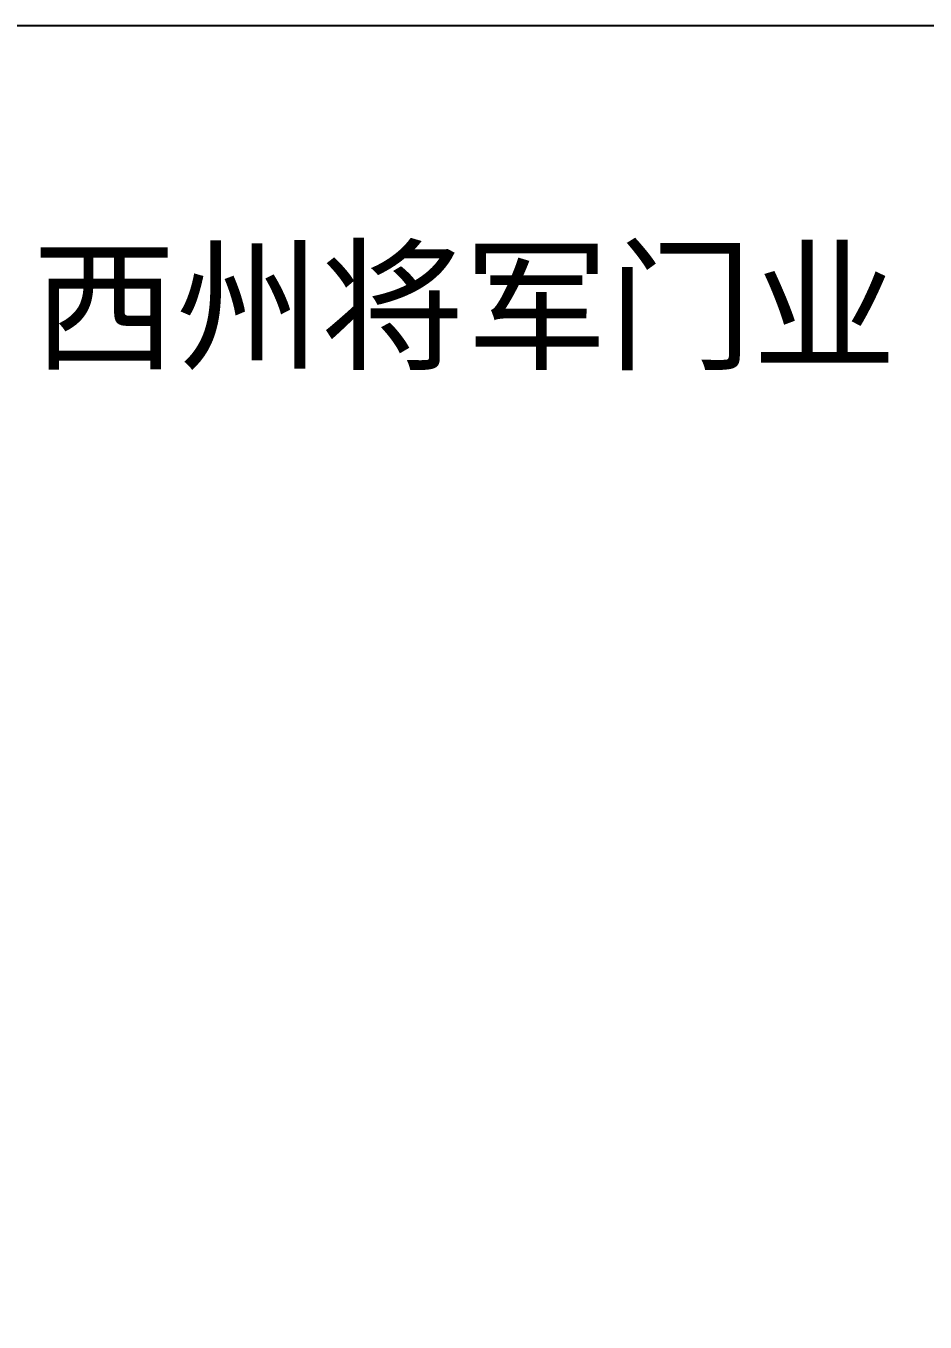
# Model space of a CAD drawing. Header units: millimetres. Extents: x -3732 to 9738, y -2708 to 6729.
# Drawn here: x -2027 to -391, y 4370 to 6729 of the extents above; entities that cross this region are included whole.
import ezdxf
from ezdxf.enums import TextEntityAlignment as Align

# ---------------------------------------------------------------- set-up
doc = ezdxf.new("R2010")
doc.units = ezdxf.units.MM
doc.styles.add('宋体', font='')
doc.styles.add('工程字', font='')
doc.styles.get('宋体').set_extended_font_data('SimSun')
doc.styles.get('工程字').set_extended_font_data('SimSun')

# ---------------------------------------------------------------- blocks, each defined once
blk = doc.blocks.new('ORDER_FORM')
at = {"color": 0, "ltscale": 10}
blk.add_lwpolyline([(0, 0), (13469.4, 0), (13469.4, 9437.9), (0, 9437.9)], close=True, dxfattribs=at)
at = {"color": 0, "insert": (1716.1, 9024.1), "char_height": 192.173, "width": 1938.141, "attachment_point": 1, "style": '工程字'}
blk.add_mtext('{\\fSimSun|b1|i0|c134|p2;西州将军门业}', dxfattribs=at)
at = {"color": 0, "ltscale": 2, "style": '宋体'}
for tag, p, height in [('DHDW', (4659.3, 8462.2), 152.1), ('ZZCL', (7734.1, 8482.2), 121.7), ('DHRQ', (10470.5, 8477.1), 121.7), ('ZMKS', (12413.6, 8462.7), 136.9), ('GDMC', (4659.3, 8104.2), 152.1), ('DDH', (8275.6, 8111), 152.1), ('FMKS', (12413.6, 8104.9), 136.9), ('MX', (12413.6, 7746.7), 136.9), ('SL', (12413.6, 7388.2), 136.9), ('YS', (12428.1, 7042.4), 129.3), ('KX_LEFT', (12657.9, 6672.9), 129.3), ('KX_RIGHT', (13219.6, 6672.9), 129.3), ('WK', (12657.9, 6314.2), 129.3), ('NK', (13219.6, 6314.2), 129.3), ('ZMLS', (12406.4, 5962.6), 121.7), ('FMLS', (12407.4, 5606.7), 121.7), ('ST', (12407.7, 5249.5), 152.1), ('HYYS', (12407.7, 4875.3), 152.1), ('HYSL', (12407.7, 4533.9), 152.1), ('QC_GLASS', (12685.5, 4159.7), 129.3), ('QC_SEAL', (13247.1, 4159.7), 129.3), ('LZ_YES', (12595.1, 3801.9), 129.3), ('LZ_NO', (13154, 3801.9), 129.3), ('MM_YES', (12595.1, 3444.1), 129.3), ('MM_NO', (13154, 3444.1), 129.3), ('OUTER', (12595.1, 3086.3), 129.3), ('INNER', (13154, 3086.3), 129.3), ('QH', (12407.7, 2387), 152.1), ('GDK', (12685.9, 2059.6), 129.3), ('DXK', (12914.8, 2076.1), 98), ('GXK', (13315, 2075.7), 98), ('PDK', (12685.1, 1708.8), 129.3), ('PXK', (12913.9, 1725.3), 98), ('MSHD', (12407.7, 1378.6), 152.1), ('BZ_QB', (12662.7, 1012.1), 129.3), ('BZ_MX', (13230.8, 1012.1), 129.3), ('HHXD', (1009.3, 108.1), 152.1)]:
    blk.add_attdef(tag, p, '', height=height, dxfattribs=at)
blk.add_attdef('BZ', text='', height=157, dxfattribs=at).set_placement((3570.5, 7874.7), align=Align.TOP_LEFT)

msp = doc.modelspace()

# ---------------------------------------------------------------- block references
msp.add_blockref('ORDER_FORM', (-3731.9, -2708.4))

doc.saveas('drawing.dxf')
